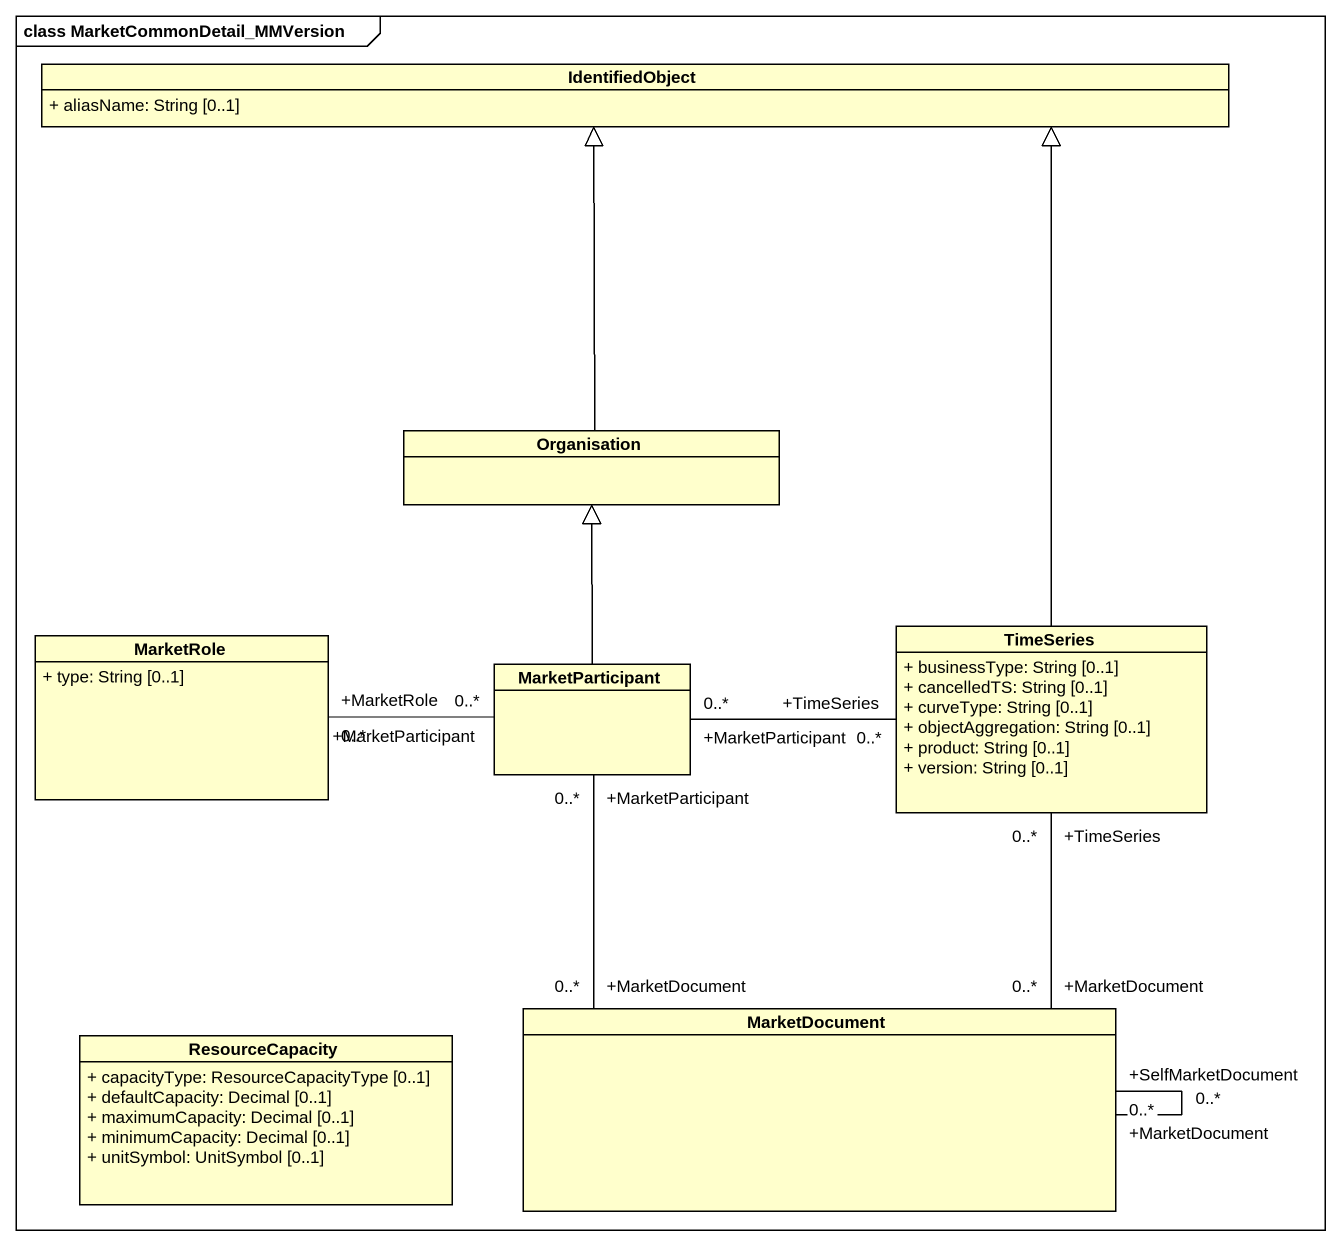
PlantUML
@startuml
mainframe class MarketCommonDetail_MMVersion
hide circle
hide empty members
skinparam classAttributeIconSize 0
class IdentifiedObject {
  + aliasName: String [0..1]
}
class Organisation
class MarketRole {
  + type: String [0..1]
}
class MarketParticipant
class TimeSeries {
  + businessType: String [0..1]
  + cancelledTS: String [0..1]
  + curveType: String [0..1]
  + objectAggregation: String [0..1]
  + product: String [0..1]
  + version: String [0..1]
}
class ResourceCapacity {
  + capacityType: ResourceCapacityType [0..1]
  + defaultCapacity: Decimal [0..1]
  + maximumCapacity: Decimal [0..1]
  + minimumCapacity: Decimal [0..1]
  + unitSymbol: UnitSymbol [0..1]
}
class MarketDocument
Organisation -up-|> IdentifiedObject
MarketRole "+MarketRole\n0..*" -right- "+MarketParticipant\n0..*" MarketParticipant
MarketParticipant -up-|> Organisation
MarketParticipant "+MarketParticipant\n0..*" -- "+MarketDocument\n0..*" MarketDocument
TimeSeries -up-|> IdentifiedObject
TimeSeries "+TimeSeries\n0..*" -left- "+MarketParticipant\n0..*" MarketParticipant
TimeSeries "+TimeSeries\n0..*" -- "+MarketDocument\n0..*" MarketDocument
MarketDocument "+MarketDocument\n0..*" -- "+SelfMarketDocument\n0..*" MarketDocument
@enduml
